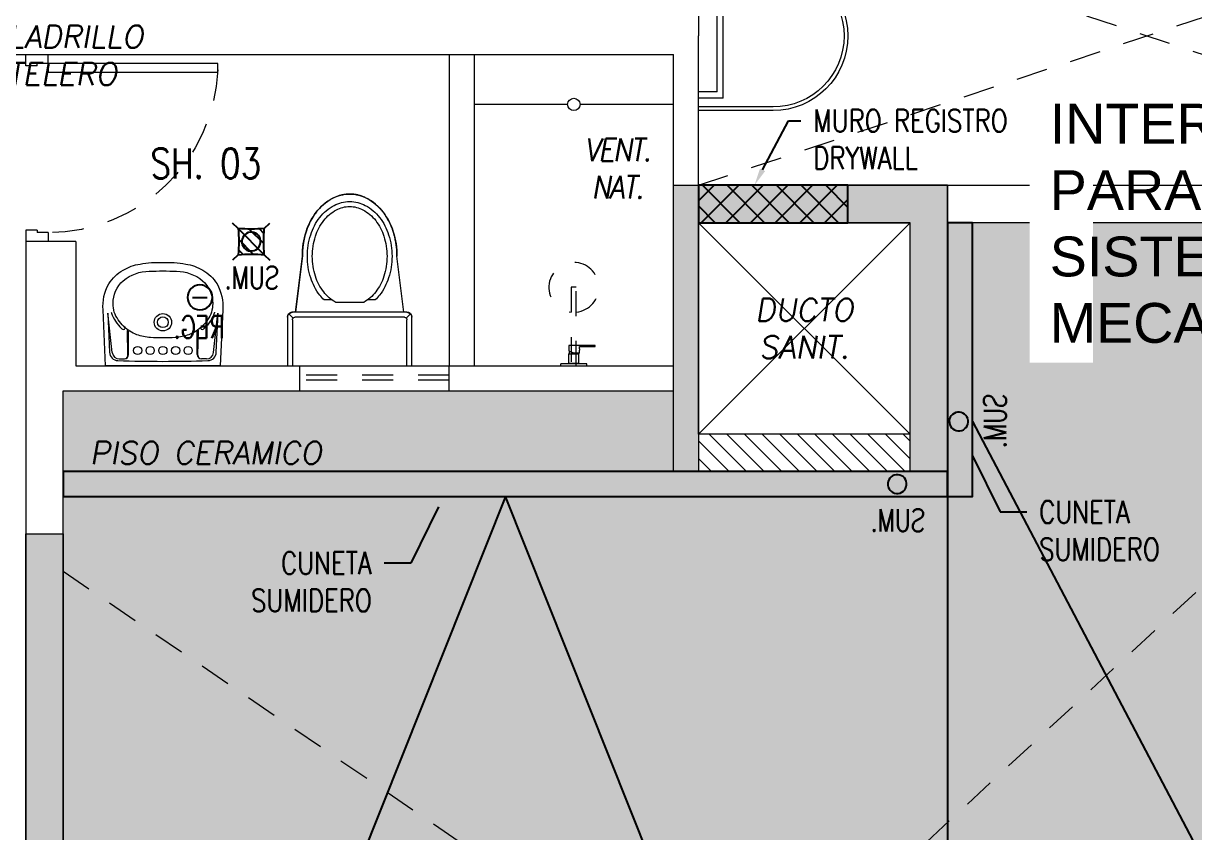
# Model space of a CAD drawing. Header units: millimetres. Extents: x -3 to 53, y -110 to 39.
# Drawn here: x 16.59 to 21.293, y -76.307 to -73.057 of the extents above; entities that cross this region are included whole.
import ezdxf
from ezdxf import colors
from ezdxf.entities.mleader import LeaderData, LeaderLine
from ezdxf.enums import TextEntityAlignment as Align
from ezdxf.math import Vec2, Vec3

# ---------------------------------------------------------------- set-up
doc = ezdxf.new("R2010")
doc.units = ezdxf.units.MM
doc.linetypes.add('HIDDEN2', pattern=[0.1875, 0.125, -0.0625])
for name, color, linetype in [('A-EST HATCH', 8, 'Continuous'), ('A-EST PLACAS', 8, 'Continuous'), ('A-EST VIGAS', 8, 'HIDDEN2'), ('A-JARDIN', 8, 'Continuous'), ('A-LINEAS', 8, 'Continuous'), ('A-MURO BAJO', 8, 'Continuous'), ('A-MURO_P14', 8, 'Continuous'), ('A-PROYECCIONES', 8, 'HIDDEN2'), ('A-SANITARIOS', 8, 'Continuous'), ('A-TEXTO-ACABADO PISO', 8, 'Continuous'), ('A-TEXTO-INDICACIONES', 8, 'Continuous'), ('DLP_MOBILIARIO', 8, 'Continuous'), ('DLP_TEXTO AMBIENTE', 8, 'Continuous')]:
    doc.layers.add(name, color=color, linetype=linetype)
for name, color, linetype, lineweight in [('A-MUROS', 8, 'Continuous', 30), ('DLP_MURO ALTO', 8, 'Continuous', 20), ('MQ.TEXTO GENERAL', 255, 'Continuous', 40)]:
    doc.layers.add(name, color=color, linetype=linetype, lineweight=lineweight)
doc.styles.add('ROMANS', font='ROMANS.shx', dxfattribs={"oblique": 10})
doc.styles.get("Standard").update_dxf_attribs({"font": 'arial.ttf'})
doc.styles.add('TXT_COTAS', font='romans.shx', dxfattribs={"width": 0.8})

# ---------------------------------------------------------------- blocks, each defined once
blk = doc.blocks.new('TEXTO NOTAS AZ')
at = {"layer": 'A-TEXTO-INDICACIONES', "color": 8, "lineweight": 0, "insert": (17.625, -7.4574), "char_height": 0.09, "width": 0.4157, "attachment_point": 5, "style": 'ROMANS'}
blk.add_mtext('\\pxsm1,qc,t16;{\\W0.9;\\T0.9;VENT. NAT.}', dxfattribs=at)
blk = doc.blocks.new('TEXTO DUCTOS PT')
at = {"layer": 'A-TEXTO-INDICACIONES', "insert": (18.375, -8.1, 0), "char_height": 0.09, "width": 0.4157, "attachment_point": 5, "style": 'ROMANS'}
blk.add_mtext('\\pxsm1,t16;DUCTO SANIT.', dxfattribs=at)
blk = doc.blocks.new('*U254')
at = {"color": 8}
for p, q in [((-0.0526, 0.0526), (-0.0746, 0.0746)), ((-0.0526, -0.0526), (0.0526, 0.0526)), ((-0.051, 0.0331), (-0.0331, 0.051)), ((-0.0501, -0.008), (0.008, 0.05)), ((0.0526, 0.0526), (0.0746, 0.0746)), ((-0.008, -0.05), (0.0501, 0.008)), ((0.0331, -0.051), (0.051, -0.0331)), ((-0.0526, -0.0526), (-0.0746, -0.0746)), ((0.0526, -0.0526), (0.0746, -0.0746))]:
    blk.add_line(p, q, dxfattribs=at)
for centre, major_axis, start_param, end_param in [((0, 0.5882), (0.1673, 0.5115), 3.359812, 3.55544), ((-0.5912, 0), (-0.5144, 0.1682), 3.360366, 3.554886), ((0.5912, 0), (-0.5144, 0.1682), 0.218773, 0.413293), ((0, 0), (0.0118, 0.036), 5.813820330443059, 12.09700563762265), ((0, -0.5882), (-0.5115, 0.1673), -1.352577, -1.156949)]:
    blk.add_ellipse(centre, major_axis=major_axis, ratio=1, start_param=start_param, end_param=end_param, dxfattribs=at)
at = {"layer": 'A-TEXTO-INDICACIONES', "color": 8, "style": 'ROMANS', "width": 0.75}
blk.add_text('SUM.', height=0.09, dxfattribs=at).set_placement((-0.1125, -0.1903))
blk = doc.blocks.new('*U258')
at = {"color": 8, "linetype": 'Continuous'}
blk.add_line((0.0296, 0), (-0.0296, 0), dxfattribs=at)
blk.add_circle((0, 0), 0.05, dxfattribs=at)
at = {"layer": 'A-TEXTO-INDICACIONES', "color": 8, "style": 'ROMANS', "width": 0.75}
blk.add_text('REG.', height=0.09, dxfattribs=at).set_placement((-0.0994, -0.1644))
blk = doc.blocks.new('*U253')
at = {"color": 8}
blk.add_ellipse((0, 0), major_axis=(0.0118, 0.036), ratio=1, start_param=5.813820330443059, end_param=12.09700563762265, dxfattribs=at)
at = {"layer": 'A-TEXTO-INDICACIONES', "color": 8, "style": 'ROMANS', "width": 0.75}
blk.add_text('SUM.', height=0.09, dxfattribs=at).set_placement((-0.1125, -0.1903))
blk = doc.blocks.new('TEXTO AMBIENTES AZ')
at = {"layer": 'A-TEXTO-ACABADO PISO', "color": 8, "lineweight": 0, "char_height": 0.09, "attachment_point": 2, "style": 'ROMANS'}
for s, insert in [('PISO LADRILLO PASTELERO', (15.2816, -6.8825)), ('PISO CERAMICO', (15.9724, -8.5543))]:
    blk.add_mtext_dynamic_manual_height_columns(s, width=1.20225, gutter_width=12.5, heights=[0], dxfattribs=dict(at, insert=insert))
at = {"layer": 'DLP_TEXTO AMBIENTE', "color": 8, "lineweight": 0, "style": 'ROMANS', "width": 0.8}
blk.add_text('SH. 03', height=0.12, dxfattribs=at).set_placement((15.9725, -7.4969), align=Align.CENTER)
blk = doc.blocks.new('DPTO 75_D2')
at = {"layer": 'A-MUROS', "color": 8, "lineweight": 0}
blk.add_line((7.15, 0), (7.15, -0.6), dxfattribs=at)
blk = doc.blocks.new('*U144')
at = {"color": 8, "lineweight": 0}
for p, q in [((0.01, 0.705), (0.01, 0.75)), ((0.1, 0.715), (0.055, 0.715)), ((0.055, 0.705), (0.055, 0.715)), ((0.1, 0.715), (0.1, 0.75)), ((0.055, 0.705), (0.01, 0.705)), ((0.055, 0.045), (0.01, 0.045)), ((0.01, 0.045), (0.01, 0)), ((0.055, 0.045), (0.055, 0.035)), ((0.1, 0.035), (0.055, 0.035)), ((0.1, 0.035), (0.1, 0))]:
    blk.add_line(p, q, dxfattribs=at)
blk.add_lwpolyline([(0.78, 0.07), (0.78, 0.035), (0.1, 0.035), (0.1, 0.07)], close=True, dxfattribs=at)
at = {"color": 8, "linetype": 'HIDDEN2', "lineweight": 0}
blk.add_arc((0.0996, 0.0341), 0.6809, 2.2301, 89.9672, dxfattribs=at)
blk = doc.blocks.new('SIFON JET_PLANTA')
at = {"color": 8, "lineweight": 0, "extrusion": (-2.64698e-23, 6.61744e-24, -1)}
for p, q in [((-0.2149, 0.2323, 0), (-0.2142, 0.2356, 0)), ((-0.2142, 0.2356, 0), (-0.2129, 0.239, 0)), ((-0.2129, 0.239, 0), (-0.211, 0.2419, 0)), ((-0.211, 0.2419, 0), (-0.2091, 0.2441, 0)), ((-0.2091, 0.2441, 0), (-0.2077, 0.2455, 0)), ((-0.2077, 0.2455, 0), (-0.2055, 0.247, 0)), ((-0.2055, 0.247, 0), (-0.2007, 0.2492, 0)), ((-0.2007, 0.2492, 0), (-0.195, 0.25, 0)), ((-0.195, 0.25, 0), (-0.195, 0.25, 0)), ((-0.195, 0.25, 0), (-0.1605, 0.25, 0)), ((-0.1605, 0.25, 0), (-0.0975, 0.25, 0)), ((-0.0975, 0.25, 0), (-0.0323, 0.25, 0)), ((-0.0323, 0.25, 0), (0, 0.25, 0)), ((0, 0.25, 0), (0, -0.25, 0)), ((-0.4763, 0.188, 0), (-0.4726, 0.1884, 0)), ((-0.4726, 0.1884, 0), (-0.4636, 0.1892, 0)), ((-0.4636, 0.1892, 0), (-0.4549, 0.1897, 0)), ((-0.4549, 0.1897, 0), (-0.449, 0.1899, 0)), ((-0.449, 0.1899, 0), (-0.44, 0.19, 0)), ((-0.44, 0.19, 0), (-0.4322, 0.191, 0)), ((-0.4322, 0.191, 0), (-0.215, 0.2181, 0)), ((-0.215, 0.2278, 0), (-0.2149, 0.2323, 0)), ((-0.215, 0.2234, 0), (-0.215, 0.2278, 0)), ((-0.215, 0.2181, 0), (-0.215, 0.2234, 0)), ((-0.6106, 0.1389, 0), (-0.6061, 0.142, 0)), ((-0.6061, 0.142, 0), (-0.6, 0.1461, 0)), ((-0.6, 0.1461, 0), (-0.5963, 0.1484, 0)), ((-0.5963, 0.1484, 0), (-0.5908, 0.1517, 0)), ((-0.5908, 0.1517, 0), (-0.5862, 0.1543, 0)), ((-0.5862, 0.1543, 0), (-0.5794, 0.158, 0)), ((-0.5794, 0.158, 0), (-0.5693, 0.1629, 0)), ((-0.5693, 0.1629, 0), (-0.5517, 0.1703, 0)), ((-0.5517, 0.1703, 0), (-0.5465, 0.1722, 0)), ((-0.5465, 0.1722, 0), (-0.5385, 0.1749, 0)), ((-0.5385, 0.1749, 0), (-0.5346, 0.176, 0)), ((-0.5346, 0.176, 0), (-0.5265, 0.1784, 0)), ((-0.5265, 0.1784, 0), (-0.5216, 0.1797, 0)), ((-0.5216, 0.1797, 0), (-0.5148, 0.1813, 0)), ((-0.5148, 0.1813, 0), (-0.5079, 0.1829, 0)), ((-0.5079, 0.1829, 0), (-0.5016, 0.1842, 0)), ((-0.5016, 0.1842, 0), (-0.4865, 0.1867, 0)), ((-0.4865, 0.1867, 0), (-0.4763, 0.188, 0)), ((-0.657, 0.0936, 0), (-0.6534, 0.0984, 0)), ((-0.6534, 0.0984, 0), (-0.6503, 0.1023, 0)), ((-0.6534, 0.0984, 0), (-0.6534, 0.0984, 0)), ((-0.6503, 0.1023, 0), (-0.6453, 0.108, 0)), ((-0.6453, 0.108, 0), (-0.6386, 0.1152, 0)), ((-0.6386, 0.1152, 0), (-0.6326, 0.121, 0)), ((-0.6326, 0.121, 0), (-0.6299, 0.1235, 0)), ((-0.6299, 0.1235, 0), (-0.6251, 0.1276, 0)), ((-0.6251, 0.1276, 0), (-0.6206, 0.1314, 0)), ((-0.6206, 0.1314, 0), (-0.6168, 0.1344, 0)), ((-0.6168, 0.1344, 0), (-0.6106, 0.1389, 0)), ((-0.6838, 0.0421, 0), (-0.6819, 0.048, 0)), ((-0.6819, 0.048, 0), (-0.6804, 0.0521, 0)), ((-0.6804, 0.0521, 0), (-0.6793, 0.0547, 0)), ((-0.6793, 0.0547, 0), (-0.6779, 0.0582, 0)), ((-0.6779, 0.0582, 0), (-0.6745, 0.0655, 0)), ((-0.6745, 0.0655, 0), (-0.6722, 0.0699, 0)), ((-0.6745, 0.0655, 0), (-0.6745, 0.0655, 0)), ((-0.6722, 0.0699, 0), (-0.6705, 0.0728, 0)), ((-0.6705, 0.0728, 0), (-0.669, 0.0755, 0)), ((-0.669, 0.0755, 0), (-0.6672, 0.0785, 0)), ((-0.6672, 0.0785, 0), (-0.665, 0.082, 0)), ((-0.665, 0.082, 0), (-0.6634, 0.0845, 0)), ((-0.6634, 0.0845, 0), (-0.6611, 0.088, 0)), ((-0.6611, 0.088, 0), (-0.657, 0.0936, 0)), ((-0.657, 0.0936, 0), (-0.657, 0.0936, 0)), ((-0.69, 0, 0), (-0.6899, 0.0044, 0)), ((-0.6899, 0.0044, 0), (-0.6897, 0.0096, 0)), ((-0.6897, 0.0096, 0), (-0.6893, 0.014, 0)), ((-0.6893, 0.014, 0), (-0.6887, 0.0194, 0)), ((-0.6887, 0.0194, 0), (-0.6881, 0.0236, 0)), ((-0.6881, 0.0236, 0), (-0.6872, 0.0284, 0)), ((-0.6881, 0.0236, 0), (-0.6881, 0.0236, 0)), ((-0.6872, 0.0284, 0), (-0.6867, 0.031, 0)), ((-0.6867, 0.031, 0), (-0.6855, 0.0361, 0)), ((-0.6855, 0.0361, 0), (-0.6838, 0.0421, 0)), ((-0.6855, 0.0361, 0), (-0.6855, 0.0361, 0)), ((-0.6838, 0.0421, 0), (-0.6838, 0.0421, 0)), ((-0.6899, -0.0065, 0), (-0.69, 0, 0)), ((-0.6896, -0.0111, 0), (-0.6899, -0.0065, 0)), ((-0.6891, -0.0164, 0), (-0.6896, -0.0111, 0)), ((-0.6881, -0.0232, 0), (-0.6891, -0.0164, 0)), ((-0.6876, -0.0264, 0), (-0.6881, -0.0232, 0)), ((-0.687, -0.0296, 0), (-0.6876, -0.0264, 0)), ((-0.6864, -0.0321, 0), (-0.687, -0.0296, 0)), ((-0.6855, -0.0361, 0), (-0.6864, -0.0321, 0)), ((-0.6838, -0.0419, 0), (-0.6855, -0.0361, 0)), ((-0.6827, -0.0457, 0), (-0.6838, -0.0419, 0)), ((-0.6814, -0.0492, 0), (-0.6827, -0.0457, 0)), ((-0.6803, -0.0522, 0), (-0.6814, -0.0492, 0)), ((-0.6792, -0.0551, 0), (-0.6803, -0.0522, 0)), ((-0.6779, -0.0581, 0), (-0.6792, -0.0551, 0)), ((-0.677, -0.0602, 0), (-0.6779, -0.0581, 0)), ((-0.6751, -0.0642, 0), (-0.677, -0.0602, 0)), ((-0.6722, -0.0699, 0), (-0.6751, -0.0642, 0)), ((-0.6706, -0.0727, 0), (-0.6722, -0.0699, 0)), ((-0.6679, -0.0774, 0), (-0.6706, -0.0727, 0)), ((-0.6646, -0.0826, 0), (-0.6679, -0.0774, 0)), ((-0.6623, -0.0862, 0), (-0.6646, -0.0826, 0)), ((-0.6599, -0.0897, 0), (-0.6623, -0.0862, 0)), ((-0.6554, -0.0958, 0), (-0.6599, -0.0897, 0)), ((-0.6494, -0.1032, 0), (-0.6554, -0.0958, 0)), ((-0.6458, -0.1074, 0), (-0.6494, -0.1032, 0)), ((-0.64, -0.1137, 0), (-0.6458, -0.1074, 0)), ((-0.6379, -0.1158, 0), (-0.64, -0.1137, 0)), ((-0.6347, -0.119, 0), (-0.6379, -0.1158, 0)), ((-0.6335, -0.1201, 0), (-0.6347, -0.119, 0)), ((-0.6347, -0.119, 0), (-0.6347, -0.119, 0)), ((-0.6318, -0.1217, 0), (-0.6335, -0.1201, 0)), ((-0.6305, -0.123, 0), (-0.6318, -0.1217, 0)), ((-0.6318, -0.1217, 0), (-0.6318, -0.1217, 0)), ((-0.6288, -0.1244, 0), (-0.6305, -0.123, 0)), ((-0.6276, -0.1255, 0), (-0.6288, -0.1244, 0)), ((-0.6262, -0.1268, 0), (-0.6276, -0.1255, 0)), ((-0.6245, -0.1281, 0), (-0.6262, -0.1268, 0)), ((-0.6235, -0.1291, 0), (-0.6245, -0.1281, 0)), ((-0.6245, -0.1281, 0), (-0.6245, -0.1281, 0)), ((-0.6223, -0.13, 0), (-0.6235, -0.1291, 0)), ((-0.6215, -0.1307, 0), (-0.6223, -0.13, 0)), ((-0.6204, -0.1315, 0), (-0.6215, -0.1307, 0)), ((-0.6193, -0.1324, 0), (-0.6204, -0.1315, 0)), ((-0.6179, -0.1335, 0), (-0.6193, -0.1324, 0)), ((-0.6168, -0.1344, 0), (-0.6179, -0.1335, 0)), ((-0.6153, -0.1355, 0), (-0.6168, -0.1344, 0)), ((-0.6142, -0.1363, 0), (-0.6153, -0.1355, 0)), ((-0.612, -0.1379, 0), (-0.6142, -0.1363, 0)), ((-0.6086, -0.1403, 0), (-0.612, -0.1379, 0)), ((-0.607, -0.1415, 0), (-0.6086, -0.1403, 0)), ((-0.6058, -0.1422, 0), (-0.607, -0.1415, 0)), ((-0.6039, -0.1435, 0), (-0.6058, -0.1422, 0)), ((-0.602, -0.1448, 0), (-0.6039, -0.1435, 0)), ((-0.6004, -0.1458, 0), (-0.602, -0.1448, 0)), ((-0.5987, -0.1469, 0), (-0.6004, -0.1458, 0)), ((-0.5964, -0.1483, 0), (-0.5987, -0.1469, 0)), ((-0.595, -0.1492, 0), (-0.5964, -0.1483, 0)), ((-0.5936, -0.15, 0), (-0.595, -0.1492, 0)), ((-0.5918, -0.1511, 0), (-0.5936, -0.15, 0)), ((-0.5896, -0.1524, 0), (-0.5918, -0.1511, 0)), ((-0.5871, -0.1538, 0), (-0.5896, -0.1524, 0)), ((-0.5833, -0.1559, 0), (-0.5871, -0.1538, 0)), ((-0.5781, -0.1587, 0), (-0.5833, -0.1559, 0)), ((-0.5759, -0.1598, 0), (-0.5781, -0.1587, 0)), ((-0.5738, -0.1608, 0), (-0.5759, -0.1598, 0)), ((-0.5702, -0.1625, 0), (-0.5738, -0.1608, 0)), ((-0.5675, -0.1637, 0), (-0.5702, -0.1625, 0)), ((-0.5659, -0.1645, 0), (-0.5675, -0.1637, 0)), ((-0.5644, -0.1652, 0), (-0.5659, -0.1645, 0)), ((-0.5614, -0.1664, 0), (-0.5644, -0.1652, 0)), ((-0.5598, -0.1671, 0), (-0.5614, -0.1664, 0)), ((-0.5568, -0.1683, 0), (-0.5598, -0.1671, 0)), ((-0.5543, -0.1693, 0), (-0.5568, -0.1683, 0)), ((-0.551, -0.1706, 0), (-0.5543, -0.1693, 0)), ((-0.5491, -0.1713, 0), (-0.551, -0.1706, 0)), ((-0.5465, -0.1722, 0), (-0.5491, -0.1713, 0)), ((-0.5449, -0.1728, 0), (-0.5465, -0.1722, 0)), ((-0.5428, -0.1735, 0), (-0.5449, -0.1728, 0)), ((-0.5412, -0.174, 0), (-0.5428, -0.1735, 0)), ((-0.5385, -0.1749, 0), (-0.5412, -0.174, 0)), ((-0.5352, -0.1759, 0), (-0.5385, -0.1749, 0)), ((-0.5385, -0.1749, 0), (-0.5385, -0.1749, 0)), ((-0.5321, -0.1768, 0), (-0.5352, -0.1759, 0)), ((-0.5296, -0.1775, 0), (-0.5321, -0.1768, 0)), ((-0.5267, -0.1783, 0), (-0.5296, -0.1775, 0)), ((-0.5238, -0.1791, 0), (-0.5267, -0.1783, 0)), ((-0.5267, -0.1783, 0), (-0.5267, -0.1783, 0)), ((-0.5217, -0.1796, 0), (-0.5238, -0.1791, 0)), ((-0.5177, -0.1807, 0), (-0.5217, -0.1796, 0)), ((-0.5151, -0.1813, 0), (-0.5177, -0.1807, 0)), ((-0.5118, -0.1821, 0), (-0.5151, -0.1813, 0)), ((-0.5094, -0.1826, 0), (-0.5118, -0.1821, 0)), ((-0.5066, -0.1832, 0), (-0.5094, -0.1826, 0)), ((-0.5022, -0.184, 0), (-0.5066, -0.1832, 0)), ((-0.4974, -0.1849, 0), (-0.5022, -0.184, 0)), ((-0.495, -0.1854, 0), (-0.4974, -0.1849, 0)), ((-0.4974, -0.1849, 0), (-0.4974, -0.1849, 0)), ((-0.4936, -0.1856, 0), (-0.495, -0.1854, 0)), ((-0.4916, -0.1859, 0), (-0.4936, -0.1856, 0)), ((-0.4884, -0.1864, 0), (-0.4916, -0.1859, 0)), ((-0.4862, -0.1867, 0), (-0.4884, -0.1864, 0)), ((-0.4824, -0.1872, 0), (-0.4862, -0.1867, 0)), ((-0.4812, -0.1874, 0), (-0.4824, -0.1872, 0)), ((-0.4785, -0.1877, 0), (-0.4812, -0.1874, 0)), ((-0.4761, -0.188, 0), (-0.4785, -0.1877, 0)), ((-0.4735, -0.1883, 0), (-0.4761, -0.188, 0)), ((-0.4695, -0.1887, 0), (-0.4735, -0.1883, 0)), ((-0.4651, -0.189, 0), (-0.4695, -0.1887, 0)), ((-0.4639, -0.1891, 0), (-0.4651, -0.189, 0)), ((-0.4651, -0.189, 0), (-0.4651, -0.189, 0)), ((-0.4619, -0.1893, 0), (-0.4639, -0.1891, 0)), ((-0.4592, -0.1894, 0), (-0.4619, -0.1893, 0)), ((-0.4568, -0.1896, 0), (-0.4592, -0.1894, 0)), ((-0.455, -0.1897, 0), (-0.4568, -0.1896, 0)), ((-0.4518, -0.1898, 0), (-0.455, -0.1897, 0)), ((-0.449, -0.1899, 0), (-0.4518, -0.1898, 0)), ((-0.4467, -0.1899, 0), (-0.449, -0.1899, 0)), ((-0.4428, -0.19, 0), (-0.4467, -0.1899, 0)), ((-0.44, -0.19, 0), (-0.4428, -0.19, 0)), ((-0.215, -0.2181, 0), (-0.44, -0.19, 0)), ((-0.215, -0.227, 0), (-0.215, -0.2181, 0)), ((-0.215, -0.23, 0), (-0.215, -0.227, 0)), ((-0.2147, -0.2335, 0), (-0.215, -0.23, 0)), ((-0.2138, -0.2369, 0), (-0.2147, -0.2335, 0)), ((-0.2126, -0.2395, 0), (-0.2138, -0.2369, 0)), ((-0.2138, -0.2369, 0), (-0.2138, -0.2369, 0)), ((-0.2108, -0.2423, 0), (-0.2126, -0.2395, 0)), ((-0.2126, -0.2395, 0), (-0.2126, -0.2395, 0)), ((-0.2091, -0.2441, 0), (-0.2108, -0.2423, 0)), ((-0.2108, -0.2423, 0), (-0.2108, -0.2423, 0)), ((-0.2108, -0.2423, 0), (-0.2108, -0.2423, 0)), ((-0.209, -0.244, 0), (-0.2091, -0.2441, 0)), ((-0.2067, -0.2462, 0), (-0.209, -0.244, 0)), ((-0.209, -0.244, 0), (-0.209, -0.244, 0)), ((-0.2029, -0.2484, 0), (-0.2067, -0.2462, 0)), ((-0.2067, -0.2462, 0), (-0.2067, -0.2462, 0)), ((-0.1995, -0.2495, 0), (-0.2029, -0.2484, 0)), ((-0.2029, -0.2484, 0), (-0.2029, -0.2484, 0)), ((-0.195, -0.25, 0), (-0.1995, -0.2495, 0)), ((0, -0.25, 0), (-0.195, -0.25, 0))]:
    blk.add_line(p, q, dxfattribs=at)
at = {"color": 8, "lineweight": 0}
for p, q in [((-0.2091, 0.2441, 0), (-0.1921, 0.2271, 0)), ((-0.195, 0.25, 0), (0, 0.25, 0)), ((0, 0.25, 0), (0, -0.25, 0)), ((-0.215, 0.2181, 0), (-0.44, 0.19, 0)), ((-0.215, -0.23, 0), (-0.215, 0.23, 0)), ((-0.195, -0.22, 0), (-0.195, 0.22, 0)), ((-0.185, 0.23, 0), (0, 0.23, 0)), ((-0.265, 0.0718, 0), (-0.265, 0.1028, 0)), ((-0.255, -0.0562, 0), (-0.255, 0.0562, 0)), ((-0.265, -0.1028, 0), (-0.265, -0.0718, 0)), ((-0.215, -0.2181, 0), (-0.44, -0.19, 0)), ((-0.2091, -0.2441, 0), (-0.1921, -0.2271, 0)), ((0, -0.23, 0), (-0.185, -0.23, 0)), ((0, -0.25, 0), (-0.195, -0.25, 0))]:
    blk.add_line(p, q, dxfattribs=at)
at = {"color": 8, "lineweight": 0, "elevation": 0}
for points in [[(-0.265, 0.1028, 0.0362), (-0.2844, 0.1202, 0.08725), (-0.3535, 0.1565, 0.077598), (-0.44, 0.17, 0.077598), (-0.5265, 0.1565, 0.08725), (-0.5956, 0.1202, 0.105601), (-0.6443, 0.0627, 0.12364), (-0.66, 0, 0.12364), (-0.6443, -0.0627, 0.105601), (-0.5956, -0.1202, 0.08725), (-0.5265, -0.1565, 0.077598), (-0.44, -0.17, 0.077598)], [(-0.255, 0.0562, 0.100268), (-0.2967, 0.1044, 0.08725), (-0.3596, 0.1374, 0.077598), (-0.44, 0.15, 0.077598), (-0.5204, 0.1374, 0.08725), (-0.5833, 0.1044, 0.105601), (-0.6266, 0.0532, 0.12364), (-0.64, 0, 0.12364), (-0.6266, -0.0532, 0.105601), (-0.5833, -0.1044, 0.08725), (-0.5204, -0.1374, 0.077598), (-0.44, -0.15, 0.077598)], [(-0.44, -0.15, 0.077598), (-0.3596, -0.1374, 0.08725), (-0.2967, -0.1044, 0.100268), (-0.255, -0.0562, 0.12364)], [(-0.44, -0.17, 0.077598), (-0.3535, -0.1565, 0.08725), (-0.2844, -0.1202, 0.0362), (-0.265, -0.1028, 0.12364)]]:
    blk.add_lwpolyline(points, format="xyb", dxfattribs=at)
at = {"color": 8, "lineweight": 0}
for centre, radius, start, end in [((-0.195, 0.23, 0), 0.02, 90, 180), ((-0.44, -0.1379, 0), 0.3279, 90, 107.4741), ((-0.185, 0.22, 0), 0.01, 90, 180), ((-0.4613, -0.0702, 0), 0.257, 107.4741, 127.2348), ((-0.4939, -0.0273, 0), 0.203, 127.2348, 151.4088), ((-0.544, 0, 0), 0.146, 151.4088, 180), ((-0.544, 0, 0), 0.146, 180, 208.5912), ((-0.4939, 0.0273, 0), 0.203, 208.5912, 232.7652), ((-0.4613, 0.0702, 0), 0.257, 232.7652, 252.5259), ((-0.44, 0.1379, 0), 0.3279, 252.5259, 270), ((-0.195, -0.23, 0), 0.02, 180, 270), ((-0.185, -0.22, 0), 0.01, 180, 270)]:
    blk.add_arc(centre, radius, start, end, dxfattribs=at)
blk = doc.blocks.new('BOWL-ITALGRIF_VARADERO_01')
at = {"color": 8, "lineweight": 0}
for p, q in [((-0.2032, -0.1971), (-0.2208, -0.038)), ((0.2032, -0.1971), (0.2208, -0.038)), ((-0.1404, -0.2077), (-0.1424, -0.1083)), ((-0.1375, -0.205), (-0.1375, -0.1117)), ((0.1375, -0.205), (0.1375, -0.1117)), ((0.1404, -0.2077), (0.1424, -0.1083)), ((-0.1753, -0.222), (-0.1544, -0.222)), ((0.1753, -0.222), (0.1544, -0.222))]:
    blk.add_line(p, q, dxfattribs=at)
for points in [[(-0.0917, 0.1589, -0.02989), (-0.0456, 0.1646, -0.007822), (0.0456, 0.1646, -0.02989), (0.0918, 0.1589, -0.091737), (0.1601, 0.1343, -0.112496), (0.2175, 0.0792, -0.147885), (0.2402, -0.0257), (0.23, -0.25), (-0.23, -0.25), (-0.2402, -0.0257, -0.147885), (-0.2175, 0.0792, -0.112496), (-0.1601, 0.1343, -0.091737)], [(-0.0496, -0.1363, -0.062677), (-0.1048, -0.1249, -0.110639), (-0.1576, -0.091, -0.120976), (-0.195, -0.0344, -0.061198), (-0.2, 0, -0.21707), (-0.1593, 0.092, -0.174983), (-0.0545, 0.1298, -0.010618), (0, 0.131, -0.010618), (0.0545, 0.1298, -0.174983), (0.1593, 0.092, -0.21707), (0.2, 0, -0.061198), (0.195, -0.0344, -0.120976), (0.1576, -0.091, -0.110639), (0.1048, -0.1249, -0.062677), (0.0496, -0.1363, -0.017583), (0, -0.138, -0.017583)]]:
    blk.add_lwpolyline(points, format="xyb", close=True, dxfattribs=at)
for points in [[(-0.2216, -0.0381), (-0.2145, -0.1954, 0.390823), (-0.1807, -0.2288, 0.017524), (0.1807, -0.2288, 0.390823), (0.2145, -0.1954), (0.2216, -0.0381)], [(-0.2072, -0.035, 0.005), (-0.2064, -0.038, 0.121292), (-0.166, -0.0996, 0.007977), (-0.1624, -0.1031)], [(0.2072, -0.035, -0.005), (0.2064, -0.038, -0.121292), (0.166, -0.0996, -0.007977), (0.1624, -0.1031)]]:
    blk.add_lwpolyline(points, format="xyb", dxfattribs=at)
for centre, radius in [((0, -0.075), 0.035), ((0, -0.075), 0.0215), ((-0.1015, -0.1885), 0.0165), ((-0.051, -0.1885), 0.0165), ((0, -0.1885), 0.0165), ((0.051, -0.1885), 0.0165), ((0.1015, -0.1885), 0.0165)]:
    blk.add_circle(centre, radius, dxfattribs=at)
for centre, radius, start, end in [((-0.1583, -0.0987), 0.006, 226.6431, 46.6431), ((-0.1404, -0.1083), 0.002, 54.3619, 181.1374), ((-0.1355, -0.1117), 0.002, 56.7109, 180), ((0.1048, -0.1249), 9.094947017729287e-16, 0, 217.6714), ((0.1355, -0.1117), 0.002, 0, 123.2891), ((0.1404, -0.1083), 0.002, 358.8626, 125.6381), ((0.1583, -0.0987), 0.006, 133.3569, 313.3569), ((-0.1753, -0.194), 0.028, 186.3111, 270), ((-0.1545, -0.205), 0.017, 270, 0), ((-0.1544, -0.208), 0.014, 270, 1.1374), ((0.1545, -0.205), 0.017, 180, 270), ((0.1544, -0.208), 0.014, 178.8626, 270), ((0.1753, -0.194), 0.028, 270, 353.6889)]:
    blk.add_arc(centre, radius, start, end, dxfattribs=at)
blk = doc.blocks.new('ducha marsano')
at = {"color": 8, "linetype": 'HIDDEN2', "lineweight": 0, "ltscale": 0.5, "extrusion": (-4.9425e-10, -7.91123e-10, -1)}
for p, q in [((-0.01, 0), (0.01, 0)), ((0.01, 0), (0.01, -0.3155)), ((-0.01, -0.3155), (-0.01, 0)), ((-0.0205, -0.08), (-0.0205, -0.0601)), ((0.021, -0.0815), (-0.019, -0.0815)), ((-0.0155, -0.058), (-0.0157, -0.058)), ((0.0225, -0.0515), (-0.0001, -0.0515)), ((0.025, -0.0815), (0.021, -0.0815)), ((0.0225, -0.0515), (0.0225, -0.0627)), ((0.0225, -0.0682), (0.0225, -0.077)), ((0.0225, -0.077), (0.025, -0.077)), ((0.025, -0.077), (0.0771, -0.077)), ((0.0771, -0.0815), (0.025, -0.0815)), ((0.0771, -0.077), (0.0816, -0.077)), ((0.0816, -0.0815), (0.0771, -0.0815)), ((0.0816, -0.077), (0.082, -0.077)), ((0.082, -0.0815), (0.0816, -0.0815)), ((0.082, -0.077), (0.084, -0.077)), ((0.084, -0.0815), (0.082, -0.0815)), ((0.0855, -0.0785), (0.0855, -0.08)), ((0.01, -0.3155), (-0.01, -0.3155))]:
    blk.add_line(p, q, dxfattribs=at)
for centre, radius, start, end in [((0.019, -0.08), 0.0015, 270, 360), ((-0.0004, -0.0462), 0.02, 323.9581, 354.9298), ((0.0004, -0.0462), 0.02, 185.0702, 195.2705), ((-0.084, -0.0785), 0.0015, 90, 180), ((-0.084, -0.08), 0.0015, 180, 270), ((0, -0.3155), 0.1, 95.7392, 84.2608)]:
    blk.add_arc(centre, radius, start, end, dxfattribs=at)
at = {"color": 8, "linetype": 'HIDDEN2', "lineweight": 0, "ltscale": 0.5, "extrusion": (-4.94252e-10, -7.91124e-10, -1)}
blk.add_ellipse((0, -0.0515), major_axis=(-0.0225, -0.0095), ratio=0.001448, start_param=0.425436, end_param=1.567366, dxfattribs=at)
at = {"color": 8, "linetype": 'HIDDEN2', "lineweight": 0, "ltscale": 0.5}
for points, degree in [([(-0.0305, 0), (0, 0), (0.0305, 0)], 2), ([(0.0305, 0), (0.0415, 0), (0.0525, 0)], 2), ([(0.0525, 0), (0.0525, -0.0038), (0.0525, -0.0075)], 2), ([(-0.0525, 0), (-0.0525, -0.0038), (-0.0525, -0.0075)], 2), ([(-0.0525, 0), (-0.0415, 0), (-0.0305, 0)], 2), ([(-0.0525, -0.0075), (-0.0525, -0.0075), (-0.0525, -0.0075)], 2), ([(0.0305, -0.008), (0, -0.008), (-0.0305, -0.008)], 2), ([(-0.0215, -0.008), (-0.0215, -0.0093), (-0.0215, -0.0105)], 2), ([(-0.021, -0.011), (-0.007, -0.011), (0.007, -0.011), (0.021, -0.011)], 3), ([(-0.02, -0.011), (-0.02, -0.0294), (-0.02, -0.0477)], 2), ([(0.02, -0.011), (0.02, -0.0294), (0.02, -0.0477)], 2), ([(0.0215, -0.008), (0.0215, -0.0093), (0.0215, -0.0105)], 2), ([(-0.0197, -0.048), (0, -0.048), (0.0197, -0.048)], 2)]:
    blk.add_open_spline(points, degree=degree, dxfattribs=at)
for points, weights in [([(-0.0525, -0.0075), (-0.0525, -0.0075), (-0.0525, -0.0075)], [1, 0.990847086912, 0.982266230892]), ([(-0.052, -0.008), (-0.0525, -0.008), (-0.0525, -0.0075)], [1, 0.707106781193, 1]), ([(-0.0215, -0.0105), (-0.0215, -0.011), (-0.021, -0.011)], [1, 0.70710678154, 1]), ([(0.0211, -0.011), (0.0211, -0.011), (0.021, -0.011)], [1, 0.992411795776, 1]), ([(0.052, -0.008), (0.0521, -0.008), (0.0521, -0.008)], [1, 0.992411795771, 1]), ([(-0.02, -0.0477), (-0.02, -0.048), (-0.0197, -0.048)], [1, 0.707106780138, 1]), ([(0.02, -0.0477), (0.02, -0.048), (0.0197, -0.048)], [1, 0.707106779703, 1])]:
    blk.add_rational_spline(points, weights, degree=2, dxfattribs=at)
for points, knots in [([(-0.0305, -0.008), (-0.0332, -0.008), (-0.0374, -0.008), (-0.0424, -0.008), (-0.0458, -0.008), (-0.0486, -0.008), (-0.0512, -0.008), (-0.052, -0.008), (-0.052, -0.008)], [0, 0, 0, 0, 8.104572, 12.495263, 16.885954, 21.276645, 25.667336, 33.771908, 33.771908, 33.771908, 33.771908]), ([(0.052, -0.008), (0.052, -0.008), (0.0512, -0.008), (0.0486, -0.008), (0.0458, -0.008), (0.0424, -0.008), (0.0374, -0.008), (0.0332, -0.008), (0.0305, -0.008)], [0, 0, 0, 0, 8.104572, 12.495263, 16.885954, 21.276645, 25.667336, 33.771908, 33.771908, 33.771908, 33.771908]), ([(0.0225, -0.0682), (0.0225, -0.0682), (0.0225, -0.0682), (0.0225, -0.0679), (0.0224, -0.0677), (0.0224, -0.0672), (0.0224, -0.0669), (0.0223, -0.0662), (0.0223, -0.0658), (0.0223, -0.0652), (0.0223, -0.0648), (0.0224, -0.0641), (0.0224, -0.0638), (0.0224, -0.0633), (0.0225, -0.0631), (0.0225, -0.0628), (0.0225, -0.0627), (0.0225, -0.0627)], [0.4148436, 0.4148436, 0.4148436, 0.4148436, 0.5185541, 0.5185541, 0.6222645, 0.6222645, 0.7259759, 0.7259759, 0.8296873, 0.8296873, 0.9333987, 0.9333987, 1.03711, 1.03711, 1.1408205, 1.1408205, 1.2445309, 1.2445309, 1.2445309, 1.2445309])]:
    blk.add_open_spline(points, degree=3, knots=knots, dxfattribs=at)
for points, weights, degree, knots in [([(0.0211, -0.011), (0.0211, -0.011), (0.0211, -0.011), (0.0211, -0.011), (0.0214, -0.0109), (0.0215, -0.0107), (0.0215, -0.0105)], [0.918641037743, 0.918640949346, 0.918640860949, 0.918640772552, 0.789223156395, 0.789223156395, 0.918640772552], 3, [0.1238988, 0.1238988, 0.1238988, 0.1238988, 0.1238993, 0.1238993, 0.1238993, 0.78603, 0.78603, 0.78603, 0.78603]), ([(0.0521, -0.008), (0.0521, -0.008), (0.0521, -0.008), (0.0525, -0.0079), (0.0525, -0.0075)], [0.918641037749, 0.918640905153, 0.918640772558, 0.724517853988, 0.918640772558], 2, [0.1238988, 0.1238988, 0.1238988, 0.1238993, 0.1238993, 0.7860311, 0.7860311, 0.7860311])]:
    blk.add_rational_spline(points, weights, degree=degree, knots=knots, dxfattribs=at)
blk = doc.blocks.new('DPTO 75_D3')
at = {"layer": 'A-EST VIGAS', "color": 8, "lineweight": 0}
for p, q in [((5.55, -0.825, 0), (5.55, -0.725, 0)), ((6.15, -0.825, 0), (6.15, -0.725, 0)), ((6.15, -0.7626, 0), (5.55, -0.7626, 0)), ((6.15, -0.7826, 0), (5.55, -0.7826, 0))]:
    blk.add_line(p, q, dxfattribs=at)
at = {"layer": 'A-LINEAS', "color": 8, "lineweight": 0}
for p, q in [((6.625, 0.325, 0), (6.25, 0.325, 0)), ((7.05, 0.325, 0), (6.675, 0.325, 0)), ((7.15, -0.15, 0), (8, -1, 0)), ((7.15, -1, 0), (8, -0.15, 0))]:
    blk.add_line(p, q, dxfattribs=at)
blk.add_circle((6.65, 0.325, 0), 0.025, dxfattribs=at)
at = {"layer": 'A-MURO BAJO', "color": 8, "lineweight": 0}
for p, q in [((6.15, 0.525, 0), (6.15, -0.725, 0)), ((6.25, 0.525, 0), (6.25, -0.725, 0))]:
    blk.add_line(p, q, dxfattribs=at)
at = {"layer": 'A-MUROS', "color": 8, "lineweight": 0}
for p, q in [((7.15, 0, 0), (7.15, 0.6, 0)), ((-1.65, 0.525, 0), (7.05, 0.525, 0)), ((7.05, -0.725, 0), (7.05, 0.525, 0)), ((8.15, 0, 0), (7.15, 0, 0)), ((8.15, -1.15, 0), (8.15, 0, 0)), ((7.15, -1, 0), (7.15, -0.15, 0)), ((7.15, -0.15, 0), (8, -0.15, 0)), ((8, -1, 0), (8, -0.15, 0)), ((4.65, -0.225, 0), (4.45, -0.225, 0)), ((4.45, -0.225, 0), (4.45, -0.725, 0)), ((4.65, -0.225, 0), (4.65, -0.725, 0)), ((4.45, -0.725, 0), (4.45, -3.025, 0)), ((4.65, -0.725, 0), (7.05, -0.725, 0)), ((4.6, -3.025, 0), (4.6, -0.825, 0)), ((4.6, -0.825, 0), (7.05, -0.825, 0)), ((7.05, -1.15, 0), (7.05, -0.825, 0)), ((8, -1, 0), (7.15, -1, 0)), ((8.15, -1.15, 0), (7.05, -1.15, 0))]:
    blk.add_line(p, q, dxfattribs=at)
at = {"layer": 'A-PROYECCIONES', "color": 8, "lineweight": 0}
for p, q in [((4.6, -5.85, 0), (10.75, -0.15, 0)), ((4.6, -1.55, 0), (10.9, -5.85, 0))]:
    blk.add_line(p, q, dxfattribs=at)
at = {"layer": 'DLP_MURO ALTO', "color": 8, "lineweight": 0}
for p, q in [((8.1498, 0, 0), (10.75, 0, 0)), ((10.75, -0.15, 0), (8.1498, -0.15, 0))]:
    blk.add_line(p, q, dxfattribs=at)
at = {"layer": 'A-SANITARIOS', "color": 8, "lineweight": 0, "extrusion": (-4.49068e-08, -3.60286e-08, -1), "zscale": -1, "rotation": 270.000001331223}
blk.add_blockref('SIFON JET_PLANTA', (-5.75, -0.725, 0), dxfattribs=at)
at = {"layer": 'A-SANITARIOS', "color": 8, "lineweight": 0}
blk.add_blockref('BOWL-ITALGRIF_VARADERO_01', (5, -0.475, 0), dxfattribs=at)
at = {"layer": 'A-SANITARIOS', "color": 8, "lineweight": 0, "extrusion": (-4.9425e-10, 7.91123e-10, -1), "rotation": 180.0000007003573}
blk.add_blockref('ducha marsano', (-6.65, -0.725, 0), dxfattribs=at)
at = {"layer": 'DLP_MOBILIARIO', "color": 8, "lineweight": 0, "xscale": -1, "rotation": 180}
blk.add_blockref('*U144', (4.44, 0.525, 0), dxfattribs=at)
blk = doc.blocks.new('Estruc_AZ')
at = {"layer": 'A-EST HATCH', "lineweight": 0}
h = blk.add_hatch(color=8, dxfattribs=at)
h.dxf.hatch_style = 1
h.paths.add_polyline_path([(-16.75, -6.125), (-16.75, -7.7501), (-16.6, -7.7501), (-16.6, -6.125)])
h.paths.add_polyline_path([(-16.75, -2.125), (-16.75, -0.4999), (-16.6, -0.4999), (-16.6, -2.125)])
h = blk.add_hatch(color=8, dxfattribs=at)
h.dxf.hatch_style = 1
h.paths.add_polyline_path([(-19.2001, -3.525), (-19.85, -3.525), (-19.85, -2.375), (-19.7, -2.375), (-19.7, -3.375), (-19.3, -3.375), (-19.3, -2.375), (-19.2, -2.375)])
h.paths.add_polyline_path([(-19.2, -5.875), (-19.2, -4.725), (-20.3, -4.725), (-20.3, -5.875), (-20.15, -5.875), (-20.15, -4.875), (-19.3, -4.875), (-19.3, -5.875)])
at = {"layer": 'A-EST PLACAS', "color": 8, "lineweight": 0}
for points in [[(-19.2, -5.875), (-19.2, -4.725), (-20.3, -4.725), (-20.3, -5.875), (-20.15, -5.875), (-20.15, -4.875), (-19.3, -4.875), (-19.3, -5.875)], [(-16.75, -6.125), (-16.75, -7.7501), (-16.6, -7.7501), (-16.6, -6.125)]]:
    blk.add_lwpolyline(points, close=True, dxfattribs=at)
blk = doc.blocks.new('IISS-AZ')
at = {"color": 8}
for p, q in [((-28.2998, -8.4738, 0), (-25.7998, -13.225, 0)), ((-30.1748, -8.775, 0), (-31.9499, -13.225, 0)), ((-28.3998, -13.225, 0), (-30.1748, -8.775, 0)), ((-28.3998, -8.775, 0), (-28.3998, -13.225, 0))]:
    blk.add_line(p, q, dxfattribs=at)
at = {"elevation": 0}
blk.add_lwpolyline([(-28.2998, -7.675), (-28.3998, -7.675), (-28.3998, -8.775), (-28.2998, -8.775)], close=True, dxfattribs=at)
at = {"ltscale": 0.05, "elevation": 0}
blk.add_lwpolyline([(-28.3998, -8.675), (-31.9498, -8.675), (-31.9498, -8.775), (-28.3998, -8.775)], close=True, dxfattribs=at)
at = {"ltscale": 0.05, "xscale": -1}
for name, p in [('*U254', (-31.1953, -7.751, 0)), ('*U258', (-31.4013, -7.975, 0)), ('*U253', (-28.6015, -8.725, 0))]:
    blk.add_blockref(name, p, dxfattribs=at)
at = {"ltscale": 0.05, "xscale": -1.000000000000002, "rotation": 90}
blk.add_blockref('*U253', (-28.3545, -8.4738, 0), dxfattribs=at)
at = {"layer": 'A-TEXTO-INDICACIONES'}
ml = blk.add_multileader_mtext('Standard', dxfattribs=at)
ml.set_content('\\pxsm1,t16;CUNETA SUMIDERO', color=256, style='TXT_COTAS')
ml.set_leader_properties(color=7)
ml.build(insert=Vec2(0, 0))
ml.multileader.update_dxf_attribs({"dogleg_length": 0.05, "arrow_head_size": 0.07})
ctx = ml.context
ctx.base_point, ctx.char_height, ctx.arrow_head_size, ctx.landing_gap_size, ctx.plane_origin = Vec3(-28.0815, -8.8371, 0), 0.09, 0.07, 0.05, Vec3(-28.4794, -8.8617, 0)
notes = []
notes.append((ctx, [(0, (1, 1, 0), (-28.1884, -8.8371, 0), (1, 0), 0.107, [(0, [(-28.3296, -8.5483, 0)], 0, [])])]))
ctx.mtext.insert, ctx.mtext.width, ctx.mtext.defined_height, ctx.mtext.flow_direction = Vec3(-28.0315, -8.7921, 0), 0.583248, 0.8046, 5
ml = blk.add_multileader_mtext('Standard', dxfattribs=at)
ml.set_content('\\pxsm1,t16;CUNETA SUMIDERO', color=256, style='TXT_COTAS')
ml.set_leader_properties(color=7)
ml.build(insert=Vec2(0, 0))
ml.multileader.update_dxf_attribs({"dogleg_length": 0.05, "arrow_head_size": 0.07})
ctx = ml.context
ctx.base_point, ctx.char_height, ctx.arrow_head_size, ctx.landing_gap_size, ctx.plane_origin = Vec3(-31.279, -9.0423, 0), 0.09, 0.07, 0.05, Vec3(-30.2633, -9.0669, 0)
ctx.text_align_type = 2
notes.append((ctx, [(0, (1, 1, 0), (-30.5543, -9.0423, 0), (-1, 0), 0.107, [(0, [(-30.4132, -8.7535, 0)], 0, [])])]))
ctx.mtext.insert, ctx.mtext.width, ctx.mtext.defined_height, ctx.mtext.alignment, ctx.mtext.flow_direction = Vec3(-30.7113, -8.9973, 0), 0.583248, 0.8046, 3, 5
for ctx, leaders in notes:
    for number, flags, end, landing, length, lines in leaders:
        leader = LeaderData()
        leader.index, (leader.has_last_leader_line, leader.has_dogleg_vector, leader.attachment_direction) = number, flags
        leader.last_leader_point, leader.dogleg_vector, leader.dogleg_length = Vec3(end), Vec3(landing), length
        for number, points, colour, breaks in lines:
            line = LeaderLine()
            line.index, line.vertices, line.color, line.breaks = number, Vec3.list(points), colors.encode_raw_color(colour), breaks
            leader.lines.append(line)
        ctx.leaders.append(leader)
blk = doc.blocks.new('arq.')
h = blk.add_hatch()
h.set_pattern_fill('_USER', color=8, scale=0.07, angle=45, double=1, pattern_type=0)
h.set_pattern_definition([(45, (120.51271, -70.46384), (-0.0494975, 0.0494975), []), (135, (120.51271, -70.46384), (-0.0494975, -0.0494975), [])])
h.paths.add_polyline_path([(120.5127, -71.9638), (121.1127, -71.9638), (121.1127, -71.8138), (120.5127, -71.8138)])
at = {"layer": 'A-JARDIN', "ltscale": 0.5}
h = blk.add_hatch(dxfattribs=at)
h.set_pattern_fill('AR-SAND', color=8, scale=0.0025)
h.set_pattern_definition([(37.5, (166.04783, -0.33881), (-0.00400008, 0.12235331), [0, -0.09652, 0, -0.10795, 0, -0.1031875]), (7.5, (166.04783, -0.33881), (0.11238082, 0.17920628), [0, -0.05207, 0, -0.086995, 0, -0.0333375]), (327.5, (165.96972, -0.33881), (0.19774809, 0.0003593), [0, -0.03175, 0, -0.1143, 0, -0.149225]), (317.5, (165.96972, -0.33881), (0.1908891, 0.05573233), [0, -0.015875, 0, -0.07493, 0, -0.085725])])
h.paths.add_polyline_path([(101.3627, -67.2389), (101.3625, -71.1388), (104.1625, -71.1388), (104.1625, -68.5888), (105.9125, -68.5888), (105.9125, -67.5388), (105.9125, -67.2389)])
h.paths.add_polyline_path([(101.3627, -75.1888), (101.3625, -71.2888), (104.1625, -71.2888), (104.1625, -73.8388), (105.9125, -73.8388), (105.9125, -74.8888), (105.9104, -75.1889), (104.5479, -75.1889), (103.1877, -75.1888)])
h.paths.add_polyline_path([(121.0629, -64.9138), (124.1125, -64.9138), (124.1125, -69.0638), (123.5125, -69.0638), (123.5125, -70.4638), (121.0627, -70.4638), (121.0627, -70.6139), (121.0625, -70.6139), (121.0625, -69.4639), (120.4125, -69.4639), (120.4125, -69.7888), (117.9625, -69.7889), (117.9625, -67.7388), (121.0629, -67.7388)])
h.paths.add_polyline_path([(121.5125, -77.5139), (124.1125, -77.5139), (124.1125, -71.9638), (121.5129, -71.9638), (121.5129, -71.8139), (121.5125, -71.8139), (121.5125, -72.9639), (120.4125, -72.9639), (120.4125, -72.6388), (117.9625, -72.6388), (117.9625, -74.6889), (121.5124, -74.6788)])
at = {"layer": 'A-MURO_P14', "lineweight": 0}
h = blk.add_hatch(dxfattribs=at)
h.set_pattern_fill('_USER', color=8, scale=0.05, angle=135, pattern_type=0)
h.set_pattern_definition([(135, (124.262695, 29.536167), (-0.03535534, -0.03535534), [])])
h.paths.add_polyline_path([(111.5627, -74.8389), (109.9127, -74.8389), (109.9127, -74.6889), (111.5627, -74.6889)])
h.paths.add_polyline_path([(113.2127, -73.9639), (111.7127, -73.9639), (111.7127, -73.8139), (113.2127, -73.8139)])
h.paths.add_polyline_path([(113.2127, -74.8389), (113.3627, -74.8389), (113.3627, -73.8139), (113.2127, -73.8139)])
h.paths.add_polyline_path([(115.0127, -74.8389), (113.3627, -74.8389), (113.3627, -74.6889), (115.0127, -74.6889)])
h.paths.add_polyline_path([(111.5627, -67.5888), (109.9127, -67.5888), (109.9127, -67.7388), (111.5627, -67.7388)])
h.paths.add_polyline_path([(113.2127, -68.4638), (111.7127, -68.4638), (111.7127, -68.6138), (113.2127, -68.6138)])
h.paths.add_polyline_path([(113.2127, -67.5888), (113.3627, -67.5888), (113.3627, -68.6138), (113.2127, -68.6138)])
h.paths.add_polyline_path([(115.0127, -67.5888), (113.3627, -67.5888), (113.3627, -67.7388), (115.0127, -67.7388)])
h.paths.add_polyline_path([(120.9127, -69.4638), (120.5127, -69.4638), (120.5127, -69.6138), (120.9127, -69.6138)])
h.paths.add_polyline_path([(121.3627, -72.8138), (120.5127, -72.8138), (120.5127, -72.9638), (121.3627, -72.9638)])
h.paths.add_polyline_path([(106.0627, -72.9388), (105.9127, -72.9388), (105.9127, -71.2889), (106.0627, -71.2889)])
h.paths.add_polyline_path([(106.0627, -69.4888), (105.9127, -69.4888), (105.9127, -71.1388), (106.0627, -71.1388)])
at = {"color": 8}
blk.add_lwpolyline([(120.5127, -71.9638), (121.1127, -71.9638), (121.1127, -71.8138), (120.5127, -71.8138)], close=True, dxfattribs=at)
at = {"layer": 'A-MURO_P14', "color": 8, "lineweight": 0, "elevation": 0}
blk.add_lwpolyline([(121.3627, -72.8138), (120.5127, -72.8138), (120.5127, -72.9638), (121.3627, -72.9638)], close=True, dxfattribs=at)
at = {"color": 8}
blk.add_blockref('IISS-AZ', (149.9127, -64.2888), dxfattribs=at)
at = {"layer": 'A-TEXTO-INDICACIONES', "color": 8}
blk.add_blockref('TEXTO NOTAS AZ', (102.5627, -64.2889), dxfattribs=at)
at = {"layer": 'A-TEXTO-INDICACIONES', "color": 8, "lineweight": 0}
blk.add_blockref('TEXTO DUCTOS PT', (102.5627, -64.2888), dxfattribs=at)
at = {"layer": 'DLP_TEXTO AMBIENTE', "color": 8}
blk.add_blockref('TEXTO AMBIENTES AZ', (102.5627, -64.2889), dxfattribs=at)
at = {"layer": 'A-TEXTO-INDICACIONES', "color": 8}
ml = blk.add_multileader_mtext('Standard', dxfattribs=at)
ml.set_content('MURO REGISTRO DRYWALL', color=8, style='TXT_COTAS')
ml.set_leader_properties(color=7)
ml.build(insert=Vec2(0, 0))
ml.multileader.update_dxf_attribs({"dogleg_length": 0.05, "arrow_head_size": 0.07})
ctx = ml.context
ctx.base_point, ctx.char_height, ctx.arrow_head_size, ctx.landing_gap_size, ctx.plane_origin = Vec3(120.9241, -70.8734), 0.09, 0.07, 0.05, Vec3(120.7243, -71.7244)
notes = []
notes.append((ctx, [(0, (1, 1, 0), (120.8741, -70.8734), (1, 0), 0.05, [(0, [(120.7377, -70.6138)], 0, [])])]))
ctx.mtext.insert, ctx.mtext.width, ctx.mtext.defined_height, ctx.mtext.flow_direction = Vec3(120.9741, -70.8284), 0.917934, 0.8046, 5
ml = blk.add_multileader_mtext('Standard', dxfattribs=at)
ml.set_content('MURO REGISTRO DRYWALL', color=8, style='TXT_COTAS')
ml.set_leader_properties(color=7)
ml.build(insert=Vec2(0, 0))
ml.multileader.update_dxf_attribs({"dogleg_length": 0.05, "arrow_head_size": 0.07})
ctx = ml.context
ctx.base_point, ctx.char_height, ctx.arrow_head_size, ctx.landing_gap_size, ctx.plane_origin = Vec3(120.9241, -71.5543), 0.09, 0.07, 0.05, Vec3(120.7243, -70.7033)
notes.append((ctx, [(0, (1, 1, 0), (120.8741, -71.5543), (1, 0), 0.05, [(0, [(120.7377, -71.8138)], 0, [])])]))
ctx.mtext.insert, ctx.mtext.width, ctx.mtext.defined_height, ctx.mtext.flow_direction = Vec3(120.9741, -71.5093), 0.917934, 0.8046, 5
for ctx, leaders in notes:
    for number, flags, end, landing, length, lines in leaders:
        leader = LeaderData()
        leader.index, (leader.has_last_leader_line, leader.has_dogleg_vector, leader.attachment_direction) = number, flags
        leader.last_leader_point, leader.dogleg_vector, leader.dogleg_length = Vec3(end), Vec3(landing), length
        for number, points, colour, breaks in lines:
            line = LeaderLine()
            line.index, line.vertices, line.color, line.breaks = number, Vec3.list(points), colors.encode_raw_color(colour), breaks
            leader.lines.append(line)
        ctx.leaders.append(leader)
at = {"color": 8}
blk.add_blockref('DPTO 75_D2', (113.3627, -70.6138), dxfattribs=at)
blk.add_blockref('DPTO 75_D3', (113.3627, -71.8138, 0), dxfattribs=at)
at = {"color": 8, "lineweight": 0}
for p, q in [((120.5877, -71.4388), (120.5877, -70.9888)), ((120.6127, -71.4638), (120.6127, -70.9638)), ((120.5877, -71.4388), (120.5127, -71.4388)), ((120.6127, -71.4638), (120.5127, -71.4638))]:
    blk.add_line(p, q, dxfattribs=at)
for points in [[(120.5127, -70.9138), (120.8127, -70.9138, -1), (120.8127, -71.5138), (120.5127, -71.5138)], [(120.5127, -70.9288), (120.8127, -70.9288, -1), (120.8127, -71.4988), (120.5127, -71.4988)]]:
    blk.add_lwpolyline(points, format="xyb", dxfattribs=at)
at = {"layer": 'A-PROYECCIONES', "color": 8, "lineweight": 0}
for points in [[(120.5127, -71.8138), (124.1127, -70.6138)], [(124.1127, -71.8138), (120.5127, -70.6138)]]:
    blk.add_lwpolyline(points, dxfattribs=at)
at = {"layer": 'A-MURO BAJO', "color": 8, "xscale": -1}
blk.add_blockref('Estruc_AZ', (101.2127, -67.0888), dxfattribs=at)

msp = doc.modelspace()

# ---------------------------------------------------------------- block references
at = {"color": 7}
msp.add_blockref('arq.', (-101.2125, -1.8936), dxfattribs=at)

# ---------------------------------------------------------------- next in the draw order: leaders
at = {"layer": 'MQ.TEXTO GENERAL', "color": 7}
ml = msp.add_multileader_mtext('Standard', dxfattribs=at)
ml.set_content('INTERCONEXION PARA SISTEMA MECANICO', color=7)
ml.set_leader_properties()
ml.build(insert=Vec2(0, 0))
ml.multileader.update_dxf_attribs({"arrow_head_size": 0.16, "scale": 0.04})
ctx = ml.context
ctx.base_point, ctx.scale, ctx.char_height, ctx.arrow_head_size, ctx.landing_gap_size, ctx.plane_origin = Vec3(20.631, -73.4611), 0.04, 0.16, 0.16, 0.08, Vec3(20.5314, -73.8574)
notes = []
notes.append((ctx, [(0, (1, 1, 0), (22.9346, -73.4611), (-1, 0), 0.32, [(0, [(23.5336, -73.0404)], 0, [])])]))
ctx.mtext.insert, ctx.mtext.width, ctx.mtext.flow_direction = Vec3(20.711, -73.3798), 2.34822, 5
ctx.mtext.has_bg_fill, ctx.mtext.bg_color, ctx.mtext.bg_scale_factor, ctx.mtext.bg_transparency, ctx.mtext.use_window_bg_color = 1, -1027028792, 1.5, 0, 1
for ctx, leaders in notes:
    for number, flags, end, landing, length, lines in leaders:
        leader = LeaderData()
        leader.index, (leader.has_last_leader_line, leader.has_dogleg_vector, leader.attachment_direction) = number, flags
        leader.last_leader_point, leader.dogleg_vector, leader.dogleg_length = Vec3(end), Vec3(landing), length
        for number, points, colour, breaks in lines:
            line = LeaderLine()
            line.index, line.vertices, line.color, line.breaks = number, Vec3.list(points), colors.encode_raw_color(colour), breaks
            leader.lines.append(line)
        ctx.leaders.append(leader)

doc.saveas('drawing.dxf')
